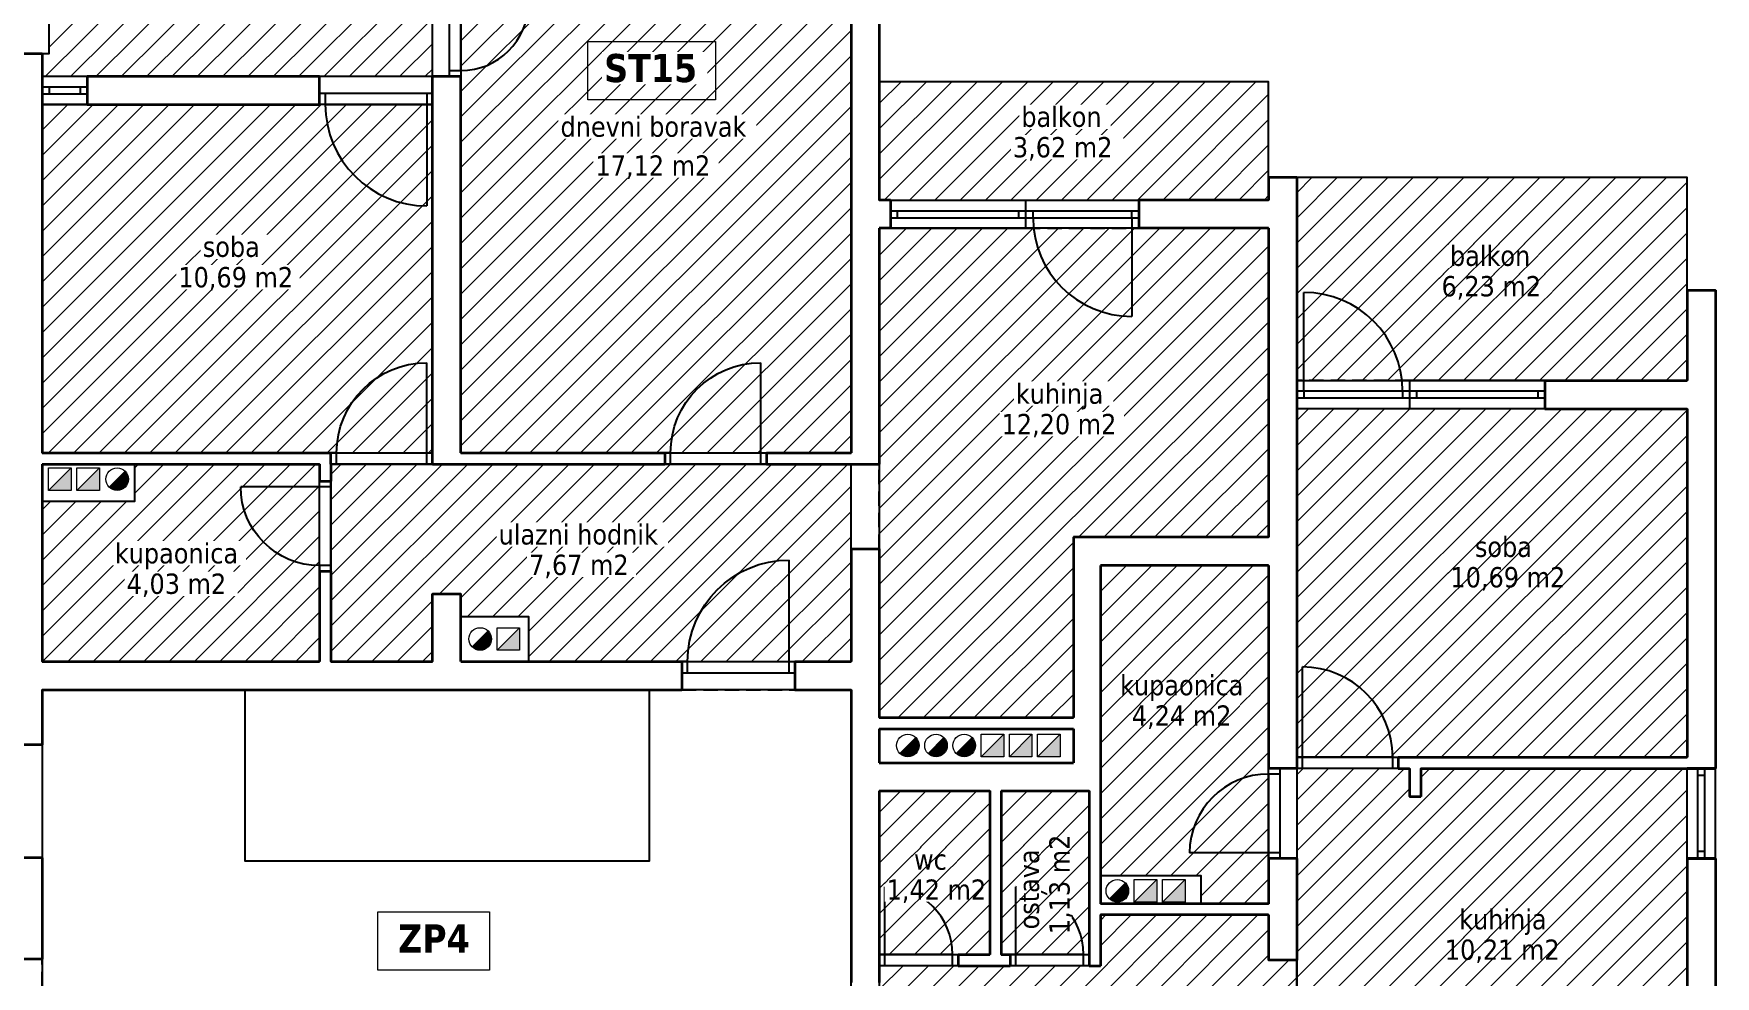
# Model space of a CAD drawing. Header units: centimetres. Extents: x 642232439 to 646206409, y 502891828 to 503284195.
# Drawn here: x 646195055 to 646196546, y 503269762 to 503270599 of the extents above; entities that cross this region are included whole.
import ezdxf

# ---------------------------------------------------------------- set-up
doc = ezdxf.new("R2010")
doc.units = ezdxf.units.CM
doc.linetypes.add('HIDDENX2', pattern=[19.05, 12.7, -6.35])
for name, color, linetype, lineweight in [('.ETAZA_17_ST15', 130, 'Continuous', 13), ('.ETAZA_18_ST16', 200, 'Continuous', 13), ('_POVRŠINA', 255, 'Continuous', 5), ('TP_01 - 0.35', 1, 'Continuous', 35), ('TP_07 - 0.20', 7, 'Continuous', 20)]:
    doc.layers.add(name, color=color, linetype=linetype, lineweight=lineweight)
doc.layers.add('_POLILINE_ET', color=4, linetype='Continuous', plot=False)
for name, color, linetype in [('TP_Hatch', 252, 'Continuous'), ('TP_Hidden', 8, 'HIDDENX2'), ('TP_Otvori', 8, 'Continuous'), ('TP_Otvori.block', 8, 'Continuous')]:
    doc.layers.add(name, color=color, linetype=linetype)
doc.styles.add('tahoma10', font='tahoma.ttf', dxfattribs={"height": 2})
pattern_1 = [(45, (643183442.702, 503085608.108), (-11.22532015, 11.22532015), [])]

# ---------------------------------------------------------------- blocks, each defined once
blk = doc.blocks.new('*U526')
at = {"layer": 'TP_Otvori'}
for p, q in [((5, 0), (5, 60)), ((5, 0), (0, 0)), ((65, 0), (5, 0)), ((5, -10), (5, 0)), ((65, -10), (65, 0)), ((65, 0), (70, 0)), ((70, -10), (0, -10))]:
    blk.add_line(p, q, dxfattribs=at)
blk.add_arc((5, 0), 60, 0, 90, dxfattribs=at)
blk = doc.blocks.new('*U523')
at = {"layer": 'TP_Otvori'}
for p, q in [((5, 0), (5, 80)), ((5, 0), (0, 0)), ((85, 0), (5, 0)), ((5, -10), (5, 0)), ((85, -10), (85, 0)), ((85, 0), (90, 0)), ((90, -10), (0, -10))]:
    blk.add_line(p, q, dxfattribs=at)
blk.add_arc((5, 0), 80, 0, 90, dxfattribs=at)
blk = doc.blocks.new('*U524')
at = {"layer": 'TP_Otvori'}
for p, q in [((5, 0), (5, 70)), ((5, 0), (0, 0)), ((75, 0), (5, 0)), ((5, -10), (5, 0)), ((75, -10), (75, 0)), ((75, 0), (80, 0)), ((80, -10), (0, -10))]:
    blk.add_line(p, q, dxfattribs=at)
blk.add_arc((5, 0), 70, 0, 90, dxfattribs=at)
blk = doc.blocks.new('*U88')
at = {"layer": 'TP_01 - 0.35'}
for p, q in [((0, 0), (0, -30)), ((96, 0), (96, -30))]:
    blk.add_line(p, q, dxfattribs=at)
at = {"layer": 'TP_Otvori'}
for p, q in [((0, 0), (96, 0)), ((0, -11.3), (96, -11.3)), ((7.5, -11.3), (7.5, -18.8)), ((88.5, -11.3), (88.5, -18.8)), ((0, -18.8), (96, -18.8)), ((0, -30), (96, -30))]:
    blk.add_line(p, q, dxfattribs=at)
blk = doc.blocks.new('*U525')
at = {"layer": 'TP_Otvori'}
for p, q in [((5, 0), (5, 90)), ((5, 0), (0, 0)), ((95, 0), (5, 0)), ((5, -10), (5, 0)), ((95, -10), (95, 0)), ((95, 0), (100, 0)), ((100, -10), (0, -10))]:
    blk.add_line(p, q, dxfattribs=at)
blk.add_arc((5, 0), 90, 0, 90, dxfattribs=at)
blk = doc.blocks.new('*U527')
at = {"layer": 'TP_01 - 0.35'}
for p, q in [((0, 0), (0, -30)), ((48, 0), (48, -30))]:
    blk.add_line(p, q, dxfattribs=at)
at = {"layer": 'TP_Otvori'}
for p, q in [((0, 0), (48, 0)), ((0, -11.3), (48, -11.3)), ((7.5, -11.3), (7.5, -18.8)), ((40.5, -11.3), (40.5, -18.8)), ((0, -18.8), (48, -18.8)), ((0, -30), (48, -30))]:
    blk.add_line(p, q, dxfattribs=at)

msp = doc.modelspace()

# ---------------------------------------------------------------- hatches: boundary and pattern name
at = {"layer": '.ETAZA_17_ST15'}
h = msp.add_hatch(dxfattribs=at)
h.set_pattern_fill('ANSI31', color=256, scale=5)
h.set_pattern_definition(pattern_1)
h.paths.add_polyline_path([(646195318.73, 503270216.65), (646195318.73, 503270041.65), (646195408.73, 503270041.65), (646195408.73, 503270101.65), (646195433.73, 503270101.65), (646195433.73, 503270081.65), (646195493.73, 503270081.65), (646195493.73, 503270041.65), (646195779.73, 503270041.65), (646195779.73, 503270216.65)])
h.paths.add_polyline_path([(646195144.73, 503270216.65), (646195144.73, 503270183.65), (646195062.73, 503270183.65), (646195062.73, 503270041.65), (646195308.73, 503270041.65), (646195308.73, 503270216.65)])
h.paths.add_polyline_path([(646195433.73, 503270721.65), (646195433.73, 503270226.65), (646195779.73, 503270226.65), (646195779.73, 503270721.65)])
h.paths.add_polyline_path([(646195804.73, 503270425.85), (646195804.73, 503269991.85), (646195976.73, 503269991.85), (646195976.73, 503270151.85), (646196149.73, 503270151.85), (646196149.73, 503270425.85)])
h.paths.add_polyline_path([(646195804.73, 503270555.85), (646195804.73, 503270450.85), (646196149.73, 503270450.85), (646196149.73, 503270555.85)])
h.paths.add_polyline_path([(646195068.73, 503270690.65), (646195068.73, 503270580.65), (646195062.73, 503270580.65), (646195062.73, 503270560.65), (646195408.73, 503270560.65), (646195408.73, 503270690.65)])
h.paths.add_polyline_path([(646195062.73, 503270535.65), (646195062.73, 503270226.65), (646195408.73, 503270226.65), (646195408.73, 503270535.65)])
at = {"layer": 'TP_Hatch'}
h = msp.add_hatch(color=256, dxfattribs=at)
h.dxf.hatch_style = 1
h.paths.add_polyline_path([(646195088.48, 503270193.29), (646195088.48, 503270213.29), (646195068.48, 503270193.29)])
h = msp.add_hatch(color=256, dxfattribs=at)
h.dxf.hatch_style = 1
h.paths.add_polyline_path([(646195113.48, 503270193.29), (646195113.48, 503270213.29), (646195093.48, 503270193.29)])
h = msp.add_hatch(color=256, dxfattribs=at)
h.dxf.hatch_style = 1
edge = h.paths.add_edge_path()
edge.add_arc((646195129.21, 503270203.29), 10, 225, 270)
edge.add_arc((646195129.21, 503270203.29), 10, 270, 360)
edge.add_arc((646195129.21, 503270203.29), 10, 0, 45)
edge.add_line((646195136.28, 503270210.36), (646195122.14, 503270196.22))
h = msp.add_hatch(color=256, dxfattribs=at)
h.dxf.hatch_style = 1
edge = h.paths.add_edge_path()
edge.add_arc((646195450.91, 503270061.65), 10, 225, 270)
edge.add_arc((646195450.91, 503270061.65), 10, 270, 360)
edge.add_arc((646195450.91, 503270061.65), 10, 0, 45)
edge.add_line((646195457.98, 503270068.72), (646195443.84, 503270054.58))
h = msp.add_hatch(color=256, dxfattribs=at)
h.dxf.hatch_style = 1
h.paths.add_polyline_path([(646195485.91, 503270051.65), (646195485.91, 503270071.65), (646195465.91, 503270051.65)])
h = msp.add_hatch(color=256, dxfattribs=at)
h.dxf.hatch_style = 1
edge = h.paths.add_edge_path()
edge.add_arc((646195830, 503269967.16), 10, 225, 270)
edge.add_arc((646195830, 503269967.16), 10, 270, 360)
edge.add_arc((646195830, 503269967.16), 10, 0, 45)
edge.add_line((646195837.07, 503269974.23), (646195822.93, 503269960.09))
h = msp.add_hatch(color=256, dxfattribs=at)
h.dxf.hatch_style = 1
edge = h.paths.add_edge_path()
edge.add_arc((646195855, 503269967.16), 10, 225, 270)
edge.add_arc((646195855, 503269967.16), 10, 270, 360)
edge.add_arc((646195855, 503269967.16), 10, 0, 45)
edge.add_line((646195862.07, 503269974.23), (646195847.93, 503269960.09))
h = msp.add_hatch(color=256, dxfattribs=at)
h.dxf.hatch_style = 1
edge = h.paths.add_edge_path()
edge.add_arc((646195880, 503269967.16), 10, 225, 270)
edge.add_arc((646195880, 503269967.16), 10, 270, 360)
edge.add_arc((646195880, 503269967.16), 10, 0, 45)
edge.add_line((646195887.07, 503269974.23), (646195872.93, 503269960.09))
h = msp.add_hatch(color=256, dxfattribs=at)
h.dxf.hatch_style = 1
h.paths.add_polyline_path([(646195915, 503269957.16), (646195915, 503269977.16), (646195895, 503269957.16)])
h = msp.add_hatch(color=256, dxfattribs=at)
h.dxf.hatch_style = 1
h.paths.add_polyline_path([(646195940, 503269957.16), (646195940, 503269977.16), (646195920, 503269957.16)])
h = msp.add_hatch(color=256, dxfattribs=at)
h.dxf.hatch_style = 1
h.paths.add_polyline_path([(646195965, 503269957.16), (646195965, 503269977.16), (646195945, 503269957.16)])
h = msp.add_hatch(color=256, dxfattribs=at)
h.dxf.hatch_style = 1
edge = h.paths.add_edge_path()
edge.add_arc((646196015.72, 503269838.35), 10, 225, 270)
edge.add_arc((646196015.72, 503269838.35), 10, 270, 360)
edge.add_arc((646196015.72, 503269838.35), 10, 0, 45)
edge.add_line((646196022.79, 503269845.42), (646196008.65, 503269831.28))
h = msp.add_hatch(color=256, dxfattribs=at)
h.dxf.hatch_style = 1
h.paths.add_polyline_path([(646196050.72, 503269828.35), (646196050.72, 503269848.35), (646196030.72, 503269828.35)])
h = msp.add_hatch(color=256, dxfattribs=at)
h.dxf.hatch_style = 1
h.paths.add_polyline_path([(646196075.72, 503269828.35), (646196075.72, 503269848.35), (646196055.72, 503269828.35)])

# ---------------------------------------------------------------- linework, layer by layer
at = {"layer": '_POLILINE_ET'}
for points in [[(646195433.73, 503270721.65), (646195433.73, 503270226.65), (646195779.73, 503270226.65), (646195779.73, 503270721.65), (646195433.73, 503270721.65)], [(646195068.73, 503270690.65), (646195068.73, 503270580.65), (646195037.73, 503270580.65)], [(646195068.73, 503270690.65), (646195068.73, 503270580.65), (646195062.73, 503270580.65), (646195062.73, 503270560.65), (646195408.73, 503270560.65), (646195408.73, 503270690.65), (646195068.73, 503270690.65)], [(646195804.73, 503270555.85), (646195804.73, 503270450.85), (646196149.73, 503270450.85), (646196149.73, 503270555.85), (646195804.73, 503270555.85)], [(646195062.73, 503270535.65), (646195062.73, 503270226.65), (646195408.73, 503270226.65), (646195408.73, 503270535.65), (646195062.73, 503270535.65)], [(646196174.73, 503270470.85), (646196174.73, 503270290.85), (646196520.73, 503270290.85), (646196520.73, 503270470.85), (646196174.73, 503270470.85)], [(646195804.73, 503270425.85), (646195804.73, 503269991.85), (646195976.73, 503269991.85), (646195976.73, 503270151.85), (646196149.73, 503270151.85), (646196149.73, 503270425.85), (646195804.73, 503270425.85)], [(646196174.73, 503270265.85), (646196174.73, 503269956.85), (646196520.73, 503269956.85), (646196520.73, 503270265.85), (646196174.73, 503270265.85)], [(646195144.73, 503270216.65), (646195144.73, 503270183.65), (646195062.73, 503270183.65), (646195062.73, 503270041.65), (646195308.73, 503270041.65), (646195308.73, 503270216.65), (646195144.73, 503270216.65)], [(646195318.73, 503270216.65), (646195318.73, 503270041.65), (646195408.73, 503270041.65), (646195408.73, 503270101.65), (646195433.73, 503270101.65), (646195433.73, 503270081.65), (646195493.73, 503270081.65), (646195493.73, 503270041.65), (646195779.73, 503270041.65), (646195779.73, 503270216.65), (646195318.73, 503270216.65)], [(646196000.73, 503270126.85), (646196000.73, 503269851.85), (646196089.73, 503269851.85), (646196089.73, 503269826.85), (646196149.73, 503269826.85), (646196149.73, 503270126.85), (646196000.73, 503270126.85)], [(646195062.73, 503270016.65), (646195062.73, 503269246.85), (646195408.73, 503269246.85), (646195408.73, 503269646.85), (646195779.73, 503269646.85), (646195779.73, 503270016.65), (646195062.73, 503270016.65)], [(646195804.73, 503269926.85), (646195804.73, 503269781.85), (646195902.73, 503269781.85), (646195902.73, 503269926.85), (646195804.73, 503269926.85)], [(646195912.73, 503269926.85), (646195912.73, 503269781.85), (646195990.73, 503269781.85), (646195990.73, 503269926.85), (646195912.73, 503269926.85)], [(646195804.73, 503269771.85), (646195804.73, 503269646.85), (646196174.73, 503269646.85), (646196174.73, 503269776.85), (646196149.73, 503269776.85), (646196149.73, 503269816.85), (646196000.73, 503269816.85), (646196000.73, 503269771.85), (646195804.73, 503269771.85)]]:
    msp.add_lwpolyline(points, dxfattribs=at)
at = {"layer": '_POVRŠINA'}
msp.add_lwpolyline([(646195546.47, 503270591.52), (646195659.57, 503270591.52), (646195659.57, 503270539.86), (646195546.47, 503270539.86)], close=True, dxfattribs=at)
at = {"layer": 'TP_01 - 0.35'}
for p, q in [((646195779.73, 503270761.65), (646195779.73, 503270226.65)), ((646195804.73, 503270761.65), (646195804.73, 503270450.85)), ((646195062.73, 503270580.65), (646195037.73, 503270580.65)), ((646195062.73, 503270580.65), (646195062.73, 503270226.65)), ((646195102.73, 503270560.65), (646195102.73, 503270535.65)), ((646195102.73, 503270560.65), (646195308.73, 503270560.65)), ((646195308.73, 503270535.65), (646195308.73, 503270560.65)), ((646195408.73, 503270216.65), (646195408.73, 503270560.65)), ((646195408.73, 503270560.65), (646195433.73, 503270560.65)), ((646195433.73, 503270226.65), (646195433.73, 503270560.65)), ((646195102.73, 503270535.65), (646195308.73, 503270535.65)), ((646196149.73, 503270470.85), (646196149.73, 503270450.85)), ((646196174.73, 503270470.85), (646196149.73, 503270470.85)), ((646196174.73, 503270470.85), (646196174.73, 503269946.85)), ((646195814.73, 503270450.85), (646195804.73, 503270450.85)), ((646195814.73, 503270450.85), (646195814.73, 503270425.85)), ((646196149.73, 503270450.85), (646196034.73, 503270450.85)), ((646196034.73, 503270450.85), (646196034.73, 503270425.85)), ((646195804.73, 503270425.85), (646195804.73, 503270216.65)), ((646195814.73, 503270425.85), (646195804.73, 503270425.85)), ((646196149.73, 503270425.85), (646196034.73, 503270425.85)), ((646196149.73, 503270425.85), (646196149.73, 503270151.85)), ((646196520.73, 503270370.85), (646196520.73, 503270290.85)), ((646196520.73, 503270370.85), (646196545.73, 503270370.85)), ((646196545.73, 503270370.85), (646196545.73, 503269946.85)), ((646196394.73, 503270290.85), (646196394.73, 503270265.85)), ((646196394.73, 503270290.85), (646196520.73, 503270290.85)), ((646196394.73, 503270265.85), (646196520.73, 503270265.85)), ((646196520.73, 503270265.85), (646196520.73, 503269956.85)), ((646195062.73, 503270226.65), (646195318.73, 503270226.65)), ((646195318.73, 503270216.65), (646195318.73, 503270226.65)), ((646195433.73, 503270226.65), (646195614.73, 503270226.65)), ((646195614.73, 503270226.65), (646195614.73, 503270216.65)), ((646195704.73, 503270226.65), (646195779.73, 503270226.65)), ((646195704.73, 503270226.65), (646195704.73, 503270216.65)), ((646195062.73, 503270216.65), (646195062.73, 503270041.65)), ((646195062.73, 503270216.65), (646195308.73, 503270216.65)), ((646195308.73, 503270216.65), (646195308.73, 503270201.65)), ((646195318.73, 503270216.65), (646195318.73, 503270201.65)), ((646195408.73, 503270216.65), (646195614.73, 503270216.65)), ((646195704.73, 503270216.65), (646195779.73, 503270216.65)), ((646195779.73, 503270216.65), (646195804.73, 503270216.65)), ((646195308.73, 503270201.65), (646195318.73, 503270201.65)), ((646195976.73, 503270151.85), (646195976.73, 503269991.85)), ((646196149.73, 503270151.85), (646195976.73, 503270151.85)), ((646195779.73, 503270141.65), (646195779.73, 503270041.65)), ((646195779.73, 503270141.65), (646195804.73, 503270141.65)), ((646195804.73, 503270141.65), (646195804.73, 503269991.85)), ((646195308.73, 503270121.65), (646195308.73, 503270041.65)), ((646195308.73, 503270121.65), (646195318.73, 503270121.65)), ((646195318.73, 503270121.65), (646195318.73, 503270041.65)), ((646196000.73, 503270126.85), (646196000.73, 503269826.85)), ((646196149.73, 503270126.85), (646196000.73, 503270126.85)), ((646196149.73, 503270126.85), (646196149.73, 503269946.85)), ((646195408.73, 503270101.65), (646195433.73, 503270101.65)), ((646195408.73, 503270041.65), (646195408.73, 503270101.65)), ((646195433.73, 503270041.65), (646195433.73, 503270101.65)), ((646195062.73, 503270041.65), (646195308.73, 503270041.65)), ((646195318.73, 503270041.65), (646195408.73, 503270041.65)), ((646195433.73, 503270041.65), (646195629.73, 503270041.65)), ((646195629.73, 503270041.65), (646195629.73, 503270016.65)), ((646195729.73, 503270041.65), (646195729.73, 503270016.65)), ((646195729.73, 503270041.65), (646195779.73, 503270041.65)), ((646195062.73, 503270016.65), (646195062.73, 503269967.65)), ((646195062.73, 503270016.65), (646195629.73, 503270016.65)), ((646195729.73, 503270016.65), (646195779.73, 503270016.65)), ((646195779.73, 503270016.65), (646195779.73, 503269756.85)), ((646195804.73, 503269991.85), (646195976.73, 503269991.85)), ((646195804.73, 503269981.85), (646195804.73, 503269951.85)), ((646195804.73, 503269981.85), (646195976.73, 503269981.85)), ((646195976.73, 503269981.85), (646195976.73, 503269951.85)), ((646195062.73, 503269967.65), (646195037.73, 503269967.65)), ((646195804.73, 503269951.85), (646195976.73, 503269951.85)), ((646196264.73, 503269956.85), (646196264.73, 503269946.85)), ((646196264.73, 503269956.85), (646196520.73, 503269956.85)), ((646196174.73, 503269946.85), (646196149.73, 503269946.85)), ((646196264.73, 503269946.85), (646196274.73, 503269946.85)), ((646196274.73, 503269946.85), (646196274.73, 503269921.85)), ((646196284.73, 503269946.85), (646196284.73, 503269921.85)), ((646196284.73, 503269946.85), (646196520.73, 503269946.85)), ((646196520.73, 503269946.85), (646196545.73, 503269946.85)), ((646195804.73, 503269926.85), (646195804.73, 503269756.85)), ((646195804.73, 503269926.85), (646195902.73, 503269926.85)), ((646195902.73, 503269926.85), (646195902.73, 503269781.85)), ((646195912.73, 503269926.85), (646195912.73, 503269781.85)), ((646195912.73, 503269926.85), (646195976.73, 503269926.85)), ((646195976.73, 503269926.85), (646195990.73, 503269926.85)), ((646195990.73, 503269926.85), (646195990.73, 503269781.85)), ((646196274.73, 503269921.85), (646196284.73, 503269921.85)), ((646195062.73, 503269867.65), (646195037.73, 503269867.65)), ((646195062.73, 503269867.65), (646195062.73, 503269777.65)), ((646196149.73, 503269866.85), (646196149.73, 503269826.85)), ((646196174.73, 503269866.85), (646196149.73, 503269866.85)), ((646196174.73, 503269866.85), (646196174.73, 503269776.85)), ((646196520.73, 503269866.85), (646196520.73, 503269646.85)), ((646196520.73, 503269866.85), (646196545.73, 503269866.85)), ((646196545.73, 503269866.85), (646196545.73, 503268981.85)), ((646196149.73, 503269826.85), (646196000.73, 503269826.85)), ((646196000.73, 503269816.85), (646196000.73, 503269771.85)), ((646196149.73, 503269816.85), (646196000.73, 503269816.85)), ((646196149.73, 503269816.85), (646196149.73, 503269776.85)), ((646195062.73, 503269777.65), (646195037.73, 503269777.65)), ((646195874.73, 503269781.85), (646195874.73, 503269771.85)), ((646195874.73, 503269781.85), (646195902.73, 503269781.85)), ((646195874.73, 503269771.85), (646195920.73, 503269771.85)), ((646195912.73, 503269781.85), (646195920.73, 503269781.85)), ((646195920.73, 503269781.85), (646195920.73, 503269771.85)), ((646195990.73, 503269781.85), (646195990.73, 503269771.85)), ((646195990.73, 503269771.85), (646196000.73, 503269771.85)), ((646196174.73, 503269776.85), (646196149.73, 503269776.85))]:
    msp.add_line(p, q, dxfattribs=at)
at = {"layer": 'TP_07 - 0.20'}
for p, q in [((646195068.73, 503270580.65), (646195068.73, 503270690.65)), ((646195068.73, 503270580.65), (646195062.73, 503270580.65)), ((646196149.73, 503270555.85), (646195804.73, 503270555.85)), ((646196149.73, 503270555.85), (646196149.73, 503270471.33)), ((646196174.73, 503270470.85), (646196520.73, 503270470.85)), ((646196520.73, 503270370.85), (646196520.73, 503270470.85)), ((646195088.48, 503270213.29), (646195068.48, 503270193.29)), ((646195113.48, 503270213.29), (646195093.48, 503270193.29)), ((646195136.28, 503270210.36), (646195122.14, 503270196.22)), ((646195144.73, 503270183.65), (646195144.73, 503270216.65)), ((646195062.73, 503270183.65), (646195144.73, 503270183.65)), ((646195433.73, 503270081.65), (646195493.73, 503270081.65)), ((646195457.98, 503270068.72), (646195443.84, 503270054.58)), ((646195485.91, 503270071.65), (646195465.91, 503270051.65)), ((646195493.73, 503270081.65), (646195493.73, 503270041.65)), ((646195242.73, 503270016.65), (646195242.73, 503269864.65)), ((646195600.73, 503270016.65), (646195600.73, 503269864.65)), ((646195804.73, 503269991.85), (646195976.73, 503269991.85)), ((646195837.07, 503269974.23), (646195822.93, 503269960.09)), ((646195862.07, 503269974.23), (646195847.93, 503269960.09)), ((646195887.07, 503269974.23), (646195872.93, 503269960.09)), ((646195915, 503269977.16), (646195895, 503269957.16)), ((646195940, 503269977.16), (646195920, 503269957.16)), ((646195965, 503269977.16), (646195945, 503269957.16)), ((646195242.73, 503269864.65), (646195600.73, 503269864.65)), ((646196089.73, 503269851.85), (646196000.73, 503269851.85)), ((646196022.79, 503269845.42), (646196008.65, 503269831.28)), ((646196050.72, 503269848.35), (646196030.72, 503269828.35)), ((646196075.72, 503269848.35), (646196055.72, 503269828.35)), ((646196089.73, 503269851.85), (646196089.73, 503269826.85))]:
    msp.add_line(p, q, dxfattribs=at)
for points in [[(646195068.48, 503270213.29), (646195088.48, 503270213.29), (646195088.48, 503270193.29), (646195068.48, 503270193.29)], [(646195093.48, 503270213.29), (646195113.48, 503270213.29), (646195113.48, 503270193.29), (646195093.48, 503270193.29)], [(646195465.91, 503270071.65), (646195485.91, 503270071.65), (646195485.91, 503270051.65), (646195465.91, 503270051.65)], [(646195895, 503269977.16), (646195915, 503269977.16), (646195915, 503269957.16), (646195895, 503269957.16)], [(646195920, 503269977.16), (646195940, 503269977.16), (646195940, 503269957.16), (646195920, 503269957.16)], [(646195945, 503269977.16), (646195965, 503269977.16), (646195965, 503269957.16), (646195945, 503269957.16)], [(646196030.72, 503269848.35), (646196050.72, 503269848.35), (646196050.72, 503269828.35), (646196030.72, 503269828.35)], [(646196055.72, 503269848.35), (646196075.72, 503269848.35), (646196075.72, 503269828.35), (646196055.72, 503269828.35)]]:
    msp.add_lwpolyline(points, close=True, dxfattribs=at)
for centre in [(646195129.21, 503270203.29), (646195450.91, 503270061.65), (646195830, 503269967.16), (646195855, 503269967.16), (646195880, 503269967.16), (646196015.72, 503269838.35)]:
    msp.add_circle(centre, 10, dxfattribs=at)
at = {"layer": 'TP_Hidden'}
for p, q in [((646195408.73, 503270560.65), (646195408.73, 503270630.65)), ((646195308.73, 503270560.65), (646195408.73, 503270560.65)), ((646195934.73, 503270450.85), (646196034.73, 503270450.85)), ((646195934.73, 503270425.85), (646196034.73, 503270425.85)), ((646196274.73, 503270290.85), (646196174.73, 503270290.85)), ((646196274.73, 503270265.85), (646196174.73, 503270265.85)), ((646195779.73, 503270141.65), (646195779.73, 503270216.65)), ((646195804.73, 503270141.65), (646195804.73, 503270216.65)), ((646195629.73, 503270016.65), (646195729.73, 503270016.65)), ((646195062.73, 503269967.65), (646195062.73, 503269867.65)), ((646196174.73, 503269946.85), (646196174.73, 503269866.85)), ((646195062.73, 503269677.65), (646195062.73, 503269777.65))]:
    msp.add_line(p, q, dxfattribs=at)
at = {"layer": 'TP_Otvori'}
for p, q in [((646195814.73, 503270450.85), (646195934.73, 503270450.85)), ((646195814.73, 503270441.48), (646195934.73, 503270441.48)), ((646195820.98, 503270435.23), (646195820.98, 503270441.48)), ((646195928.48, 503270435.23), (646195928.48, 503270441.48)), ((646195934.73, 503270425.85), (646195934.73, 503270450.85)), ((646195934.73, 503270441.48), (646196034.73, 503270441.48)), ((646195940.98, 503270435.23), (646195940.98, 503270441.48)), ((646196028.48, 503270435.23), (646196028.48, 503270441.48)), ((646195814.73, 503270435.23), (646195934.73, 503270435.23)), ((646195934.73, 503270435.23), (646196034.73, 503270435.23)), ((646196028.48, 503270435.23), (646196028.48, 503270347.73)), ((646195814.73, 503270425.85), (646195934.73, 503270425.85)), ((646196180.98, 503270281.48), (646196180.98, 503270368.98)), ((646196274.73, 503270281.48), (646196174.73, 503270281.48)), ((646196180.98, 503270281.48), (646196180.98, 503270275.23)), ((646196268.48, 503270281.48), (646196268.48, 503270275.23)), ((646196274.73, 503270290.85), (646196274.73, 503270265.85)), ((646196394.73, 503270290.85), (646196274.73, 503270290.85)), ((646196394.73, 503270281.48), (646196274.73, 503270281.48)), ((646196280.98, 503270281.48), (646196280.98, 503270275.23)), ((646196388.48, 503270281.48), (646196388.48, 503270275.23)), ((646196274.73, 503270275.23), (646196174.73, 503270275.23)), ((646196394.73, 503270275.23), (646196274.73, 503270275.23)), ((646196394.73, 503270265.85), (646196274.73, 503270265.85))]:
    msp.add_line(p, q, dxfattribs=at)
for centre, start, end in [((646196028.48, 503270435.23), 180, 270), ((646196180.98, 503270281.48), 0, 90)]:
    msp.add_arc(centre, 87.5, start, end, dxfattribs=at)

# ---------------------------------------------------------------- block references
at = {"layer": 'TP_Otvori.block'}
for name, p, rotation in [('*U526', (646195433.73, 503270630.65), 270), ('*U525', (646195408.73, 503270535.65), 180), ('*U524', (646196149.73, 503269866.85), 90.00000000000001)]:
    msp.add_blockref(name, p, dxfattribs=dict(at, rotation=rotation))
at = {"layer": 'TP_Otvori.block', "xscale": 0.8333333856529689, "yscale": 0.8333333856529689, "zscale": 0.8333333856529689}
msp.add_blockref('*U527', (646195062.73, 503270560.65), dxfattribs=at)
at = {"layer": 'TP_Otvori.block', "xscale": -1}
for name, p in [('*U523', (646195408.73, 503270226.65)), ('*U523', (646195704.73, 503270226.65)), ('*U525', (646195729.73, 503270041.65))]:
    msp.add_blockref(name, p, dxfattribs=at)
at = {"layer": 'TP_Otvori.block', "xscale": -1, "rotation": 90}
msp.add_blockref('*U524', (646195308.73, 503270201.65), dxfattribs=at)
at = {"layer": 'TP_Otvori.block'}
for name, p in [('*U523', (646196174.73, 503269956.85)), ('*U526', (646195804.73, 503269781.85)), ('*U526', (646195920.73, 503269781.85))]:
    msp.add_blockref(name, p, dxfattribs=at)
at = {"layer": 'TP_Otvori.block', "xscale": -0.8333333856529689, "yscale": 0.8333333856529689, "zscale": 0.8333333856529689, "rotation": 270}
msp.add_blockref('*U88', (646196545.73, 503269866.85), dxfattribs=at)

# ---------------------------------------------------------------- texts
at = {"layer": '_POVRŠINA', "insert": (646196318.69, 503269822.11), "char_height": 18, "attachment_point": 1, "style": 'tahoma10', "bg_fill": 3, "box_fill_scale": 1.1, "bg_fill_color": 256, "bg_fill_transparency": 0}
msp.add_mtext_dynamic_manual_height_columns('\\pt90;kuhinja', width=83.8631, gutter_width=10, heights=[2.54], dxfattribs=at)

# ---------------------------------------------------------------- next in the draw order: linework, layer by layer
at = {"layer": '_POLILINE_ET'}
msp.add_lwpolyline([(646196174.73, 503269946.85), (646196174.73, 503269646.85), (646196274.73, 503269646.85), (646196274.73, 503269696.85), (646196284.73, 503269696.85), (646196284.73, 503269646.85), (646196490.73, 503269646.85), (646196490.73, 503269676.85), (646196520.73, 503269676.85), (646196520.73, 503269946.85), (646196284.73, 503269946.85), (646196284.73, 503269921.85), (646196274.73, 503269921.85), (646196274.73, 503269946.85), (646196174.73, 503269946.85)], dxfattribs=at)

# ---------------------------------------------------------------- next in the draw order: texts
at = {"layer": '_POVRŠINA', "char_height": 18, "attachment_point": 1, "style": 'tahoma10', "bg_fill": 3, "box_fill_scale": 1.1, "bg_fill_color": 256, "bg_fill_transparency": 0}
for s, width, insert in [('\\pt90;{\\fTahoma|b1|i0|c238|p34;\\H1.3889x;ST15} ', 89.583, (646195560.87, 503270580.47)), ('\\pt90;dnevni boravak', 171.7931, (646195522.17, 503270525.06)), ('\\pt90;3,62 m2', 95.9886, (646195923.13, 503270506.79)), ('\\pt90;17,12 m2', 107.267, (646195553.2, 503270490.51)), ('\\pt90;10,69 m2', 105.7653, (646195183.48, 503270391.49)), ('\\pt90;6,23 m2', 96.4963, (646196303.03, 503270383.51)), ('\\pt90;kuhinja', 84.584, (646195925.82, 503270288.25)), ('\\pt90;kupaonica', 114.554, (646195127.19, 503270146.67)), ('\\pt90;7,67 m2', 92.954, (646195494.35, 503270136.4)), ('\\pt90;10,69 m2', 107.8031, (646196310.92, 503270125.4)), ('\\pt90;kupaonica', 113.8937, (646196018.11, 503270029.72)), ('\\pt90;1,42 m2', 88.4286, (646195811.23, 503269848.33)), ('\\pt90;{\\fTahoma|b1|i0|c238|p34;\\H1.3889x;ZP4} ', 71.1545, (646195378.25, 503269808.54))]:
    msp.add_mtext_dynamic_manual_height_columns(s, width=width, gutter_width=10, heights=[2.54], dxfattribs=dict(at, insert=insert))
at = {"layer": '_POVRŠINA', "insert": (646195955.42, 503269799.86), "char_height": 18, "attachment_point": 1, "rotation": 90, "style": 'tahoma10', "bg_fill": 3, "box_fill_scale": 1.1, "bg_fill_color": 256, "bg_fill_transparency": 0}
msp.add_mtext_dynamic_manual_height_columns('\\pt90;1,13 m2', width=90.0017, gutter_width=10, heights=[2.54], dxfattribs=at)

# ---------------------------------------------------------------- next in the draw order: linework, layer by layer
at = {"layer": '_POLILINE_ET'}
msp.add_lwpolyline([(646195062.73, 503270016.65), (646195062.73, 503269246.85), (646195408.73, 503269246.85), (646195408.73, 503269646.85), (646195779.73, 503269646.85), (646195779.73, 503270016.65), (646195600.73, 503270016.65), (646195600.73, 503269864.65), (646195242.73, 503269864.65), (646195242.73, 503270016.65), (646195062.73, 503270016.65), (646195404.93, 503270016.65)], dxfattribs=at)
at = {"layer": '_POVRŠINA'}
msp.add_lwpolyline([(646195360.26, 503269819.59), (646195459.4, 503269819.59), (646195459.4, 503269767.93), (646195360.26, 503269767.93)], close=True, dxfattribs=at)

# ---------------------------------------------------------------- next in the draw order: texts
at = {"layer": '_POVRŠINA', "char_height": 18, "attachment_point": 1, "style": 'tahoma10', "bg_fill": 3, "box_fill_scale": 1.1, "bg_fill_color": 256, "bg_fill_transparency": 0}
for s, width, insert in [('\\pt90;balkon', 77.5239, (646195930.61, 503270533.81)), ('\\pt90;soba', 55.4133, (646195205.16, 503270418.51)), ('\\pt90;balkon', 76.4498, (646196310.51, 503270410.52)), ('\\pt90;12,20 m2', 106.771, (646195913.1, 503270261.23)), ('\\pt90;ulazni hodnik', 148.1886, (646195467.33, 503270163.42)), ('\\pt90;soba', 61.6693, (646196332.6, 503270152.42)), ('\\pt90;4,03 m2', 96.7252, (646195137.67, 503270119.65)), ('\\pt90;4,24 m2', 93.9284, (646196028.59, 503270002.7)), ('\\pt90;wc', 36.3078, (646195835.53, 503269875.01)), ('\\pt90;10,21 m2', 108.119, (646196305.97, 503269795.09))]:
    msp.add_mtext_dynamic_manual_height_columns(s, width=width, gutter_width=10, heights=[2.54], dxfattribs=dict(at, insert=insert))
at = {"layer": '_POVRŠINA', "insert": (646195928.36, 503269804.07), "char_height": 18, "attachment_point": 1, "rotation": 90, "style": 'tahoma10', "bg_fill": 3, "box_fill_scale": 1.1, "bg_fill_color": 256, "bg_fill_transparency": 0}
msp.add_mtext_dynamic_manual_height_columns('\\pt90;ostava', width=72.6992, gutter_width=10, heights=[2.54], dxfattribs=at)

# ---------------------------------------------------------------- next in the draw order: hatches: boundary and pattern name
at = {"layer": '.ETAZA_18_ST16'}
h = msp.add_hatch(dxfattribs=at)
h.set_pattern_fill('ANSI31', color=256, scale=5)
h.set_pattern_definition(pattern_1)
h.paths.add_polyline_path([(646196174.73, 503270470.85), (646196174.73, 503270290.85), (646196520.73, 503270290.85), (646196520.73, 503270470.85)])
h.paths.add_polyline_path([(646196000.73, 503270126.85), (646196000.73, 503269851.85), (646196089.73, 503269851.85), (646196089.73, 503269826.85), (646196149.73, 503269826.85), (646196149.73, 503270126.85)], flags=17)
h.paths.add_polyline_path([(646195912.73, 503269926.85), (646195912.73, 503269781.85), (646195990.73, 503269781.85), (646195990.73, 503269926.85)], flags=17)
h.paths.add_polyline_path([(646195804.73, 503269771.85), (646195804.73, 503269646.85), (646196174.73, 503269646.85), (646196174.73, 503269776.85), (646196149.73, 503269776.85), (646196149.73, 503269816.85), (646196000.73, 503269816.85), (646196000.73, 503269771.85)])
h.paths.add_polyline_path([(646196174.73, 503269621.85), (646196174.73, 503269167.85), (646196520.73, 503269167.85), (646196520.73, 503269621.85)], flags=17)
edge = h.paths.add_edge_path()
edge.add_line((646196174.73, 503270265.85), (646196174.73, 503269956.85))
edge.add_line((646196174.73, 503269956.85), (646196520.73, 503269956.85))
edge.add_line((646196520.73, 503269956.85), (646196520.73, 503270265.85))
edge.add_line((646196520.73, 503270265.85), (646196174.73, 503270265.85))
edge.add_line((646195804.73, 503269926.85), (646195804.73, 503269781.85))
edge.add_line((646195804.73, 503269781.85), (646195902.73, 503269781.85))
edge.add_line((646195902.73, 503269781.85), (646195902.73, 503269926.85))
edge.add_line((646195902.73, 503269926.85), (646195804.73, 503269926.85))
edge.add_line((646196174.73, 503269946.85), (646196174.73, 503269646.85))
edge.add_line((646196174.73, 503269646.85), (646196274.73, 503269646.85))
edge.add_line((646196274.73, 503269646.85), (646196274.73, 503269696.85))
edge.add_line((646196274.73, 503269696.85), (646196284.73, 503269696.85))
edge.add_line((646196284.73, 503269696.85), (646196284.73, 503269646.85))
edge.add_line((646196284.73, 503269646.85), (646196490.73, 503269646.85))
edge.add_line((646196490.73, 503269646.85), (646196490.73, 503269676.85))
edge.add_line((646196490.73, 503269676.85), (646196520.73, 503269676.85))
edge.add_line((646196520.73, 503269676.85), (646196520.73, 503269946.85))
edge.add_line((646196520.73, 503269946.85), (646196284.73, 503269946.85))
edge.add_line((646196284.73, 503269946.85), (646196284.73, 503269921.85))
edge.add_line((646196284.73, 503269921.85), (646196274.73, 503269921.85))
edge.add_line((646196274.73, 503269921.85), (646196274.73, 503269946.85))
edge.add_line((646196274.73, 503269946.85), (646196174.73, 503269946.85))
edge.add_line((646196174.73, 503269142.85), (646196174.73, 503268981.85))
edge.add_line((646196174.73, 503268981.85), (646196179.73, 503268981.85))
edge.add_line((646196179.73, 503268981.85), (646196179.73, 503268962.85))
edge.add_line((646196179.73, 503268962.85), (646196514.73, 503268962.85))
edge.add_line((646196514.73, 503268962.85), (646196514.73, 503268981.85))
edge.add_line((646196514.73, 503268981.85), (646196520.73, 503268981.85))
edge.add_line((646196520.73, 503268981.85), (646196520.73, 503269142.85))
edge.add_line((646196520.73, 503269142.85), (646196174.73, 503269142.85))

# ---------------------------------------------------------------- next in the draw order: linework, layer by layer
at = {"layer": '_POLILINE_ET'}
msp.add_lwpolyline([(646195030.73, 503269177.65), (646195062.73, 503269177.65), (646195062.73, 503269221.85), (646195408.73, 503269221.85), (646195408.73, 503269086.85), (646195421.23, 503269086.85), (646195421.23, 503268981.85), (646195804.73, 503268981.85), (646195804.73, 503268996.85), (646196149.73, 503268996.85), (646196149.73, 503268981.85), (646196179.73, 503268981.85), (646196179.73, 503268962.85), (646196514.73, 503268962.85), (646196514.73, 503268981.85), (646196545.73, 503268981.85), (646196545.73, 503270370.85), (646196520.73, 503270370.85), (646196520.73, 503270470.85), (646196149.73, 503270470.85), (646196149.73, 503270555.85), (646195804.73, 503270555.85), (646195804.73, 503270761.65)], dxfattribs=at)

doc.saveas('drawing.dxf')
